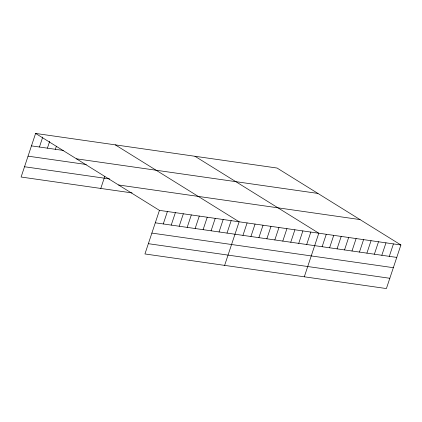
<?xml version="1.0" encoding="UTF-8"?>
<svg xmlns="http://www.w3.org/2000/svg" width="422" height="422" viewBox="0 0 422 422"><rect width="100%" height="100%" fill="white"/><g stroke="black" fill="none" stroke-linecap="round" stroke-linejoin="round"><path stroke-width="0.63" d="M35.601 133.436L159.437 210.372L144.941 253.96L386.399 288.564L400.9 244.976L277.059 168.04L35.601 133.436L21.1 177.024L132.044 192.923M39.431 147.014L42.738 137.066M47.401 148.159L49.675 141.317M55.366 149.298L56.4 146.191M100.784 188.444L104.788 176.401M163.272 223.95L167.407 211.517M171.237 225.095L175.378 212.656M179.208 226.234L183.343 213.796M187.173 227.379L191.314 214.94M195.143 228.518L199.279 216.08M203.109 229.663L207.249 217.225M211.079 230.802L215.215 218.364M219.05 231.947L223.185 219.509M227.015 233.086L231.15 220.648M224.62 265.38L239.121 221.793L115.28 144.857M242.951 235.37L247.092 222.932M250.921 236.515L255.057 224.077M258.886 237.655L263.027 225.216M266.857 238.799L270.993 226.361M274.822 239.939L278.963 227.5M282.793 241.083L286.928 228.645M290.763 242.223L294.899 229.784M298.729 243.362L302.869 230.929M306.699 244.507L310.835 232.068M304.304 276.8L318.805 233.208L194.964 156.272M322.128 246.717L326.269 234.279M329.593 247.788L333.728 235.349M337.057 248.859L341.192 236.42M344.521 249.924L348.656 237.491M351.985 250.995L356.121 238.557M359.444 252.066L363.585 239.627M366.908 253.137L371.049 240.698M374.372 254.202L378.508 241.769M381.836 255.273L385.972 242.835M389.3 256.344L393.436 243.905M31.46 145.875L63.337 150.443M76.466 158.825L317.93 193.429M28.042 156.156L86.273 164.501M24.518 166.743L109.72 178.954M118.571 184.984L360.035 219.588M159.437 210.372L400.9 244.976M155.301 222.811L396.764 257.415M151.883 233.092L393.341 267.69M148.359 243.684L389.817 278.283"/></g></svg>
